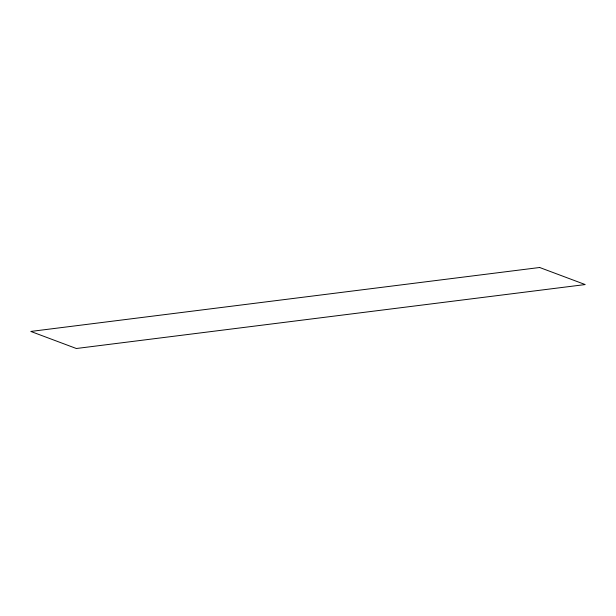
<?xml version="1.0" encoding="UTF-8"?>
<svg xmlns="http://www.w3.org/2000/svg" width="616" height="616" viewBox="0 0 616 616"><rect width="100%" height="100%" fill="white"/><g stroke="black" fill="none" stroke-linecap="round" stroke-linejoin="round"><path stroke-width="0.92" d="M539.654 267.498L30.8 331.439L76.346 348.502L585.2 284.561L539.654 267.498"/></g></svg>
